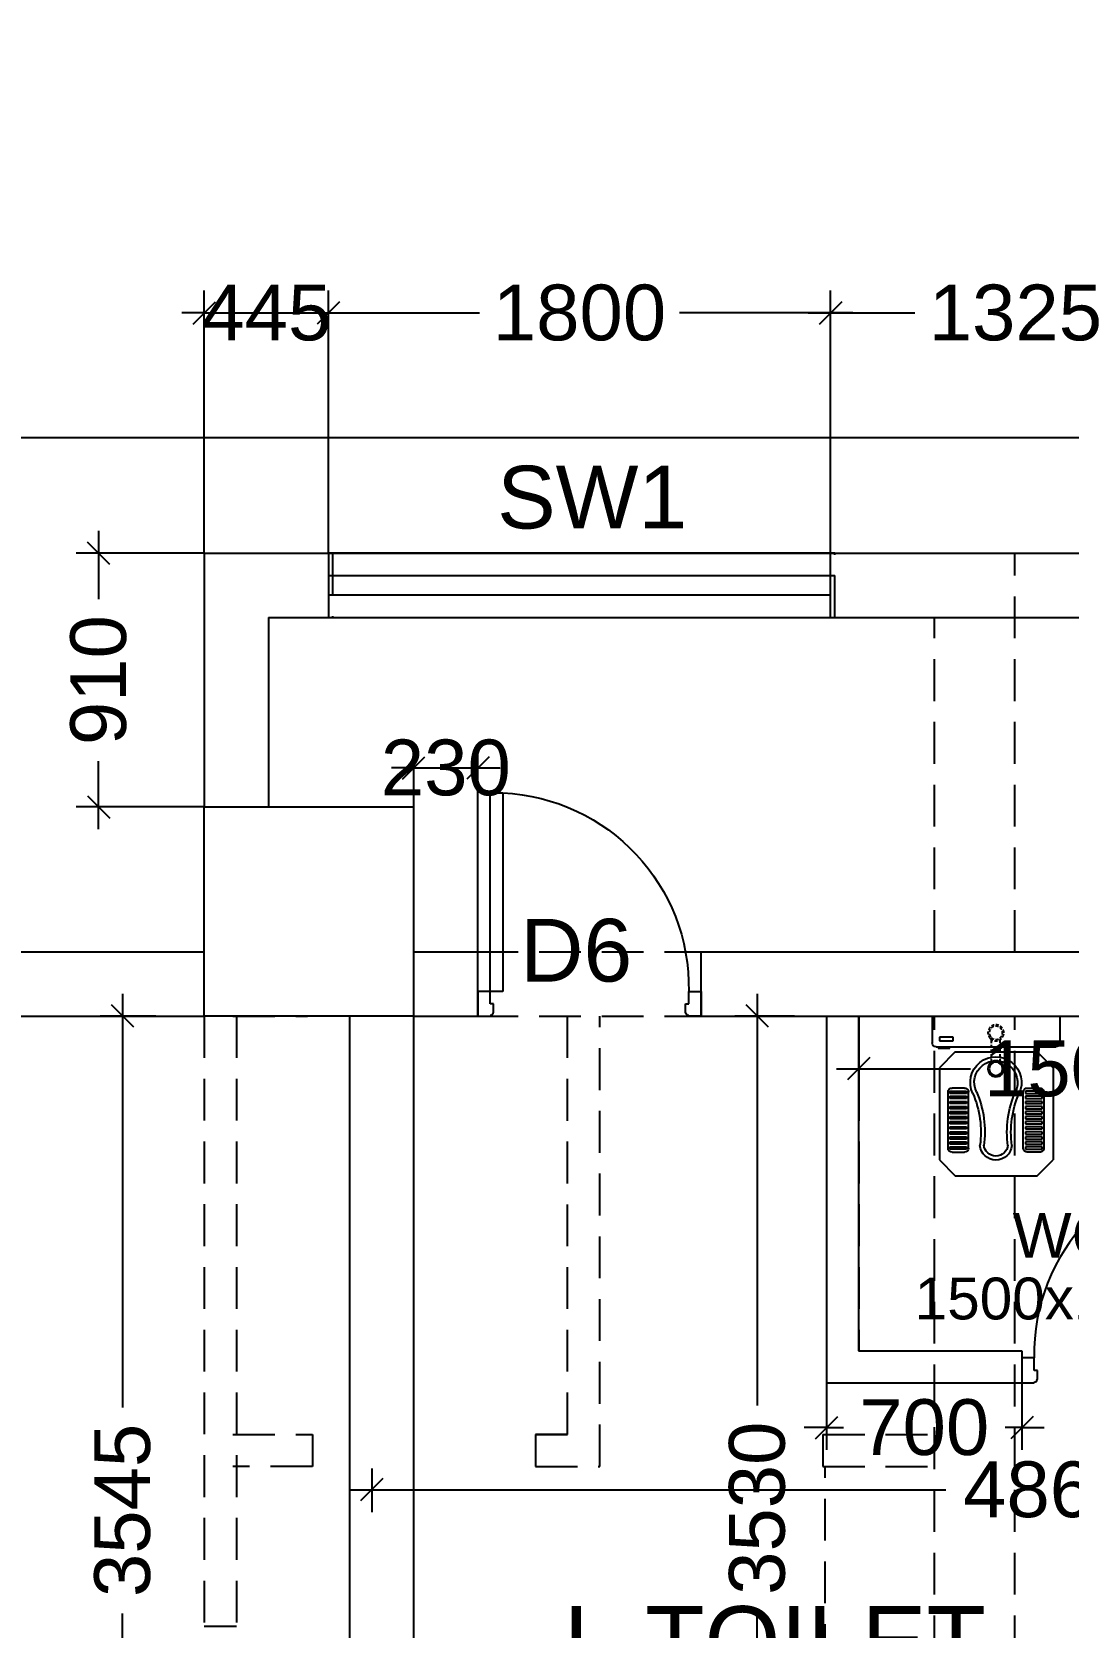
# Model space of a CAD drawing. Extents: x 6345096 to 6738923, y -6490958 to -6305885.
# Drawn here: x 6640432 to 6644146, y -6421835 to -6416114 of the extents above; entities that cross this region are included whole.
import ezdxf
from ezdxf.enums import TextEntityAlignment as Align

# ---------------------------------------------------------------- set-up
doc = ezdxf.new("R2010")
doc.units = 0
doc.header["$LTSCALE"] = 600
doc.header["$MEASUREMENT"] = 0
doc.header["$PDMODE"] = 35
doc.linetypes.add('HIDDEN', pattern=[0.375, 0.25, -0.125])
doc.layers.get('0').update_dxf_attribs({"linetype": 'CONTINUOUS'})
doc.layers.get('Defpoints').update_dxf_attribs({"linetype": 'CONTINUOUS'})
for name, color, linetype in [('DIM-TEXT', 8, 'CONTINUOUS'), ('DOOR', 32, 'CONTINUOUS'), ('Fixed Glass', 171, 'CONTINUOUS'), ('HS', 251, 'CONTINUOUS'), ('joinery', 7, 'CONTINUOUS'), ('LA-column', 3, 'CONTINUOUS'), ('Room Dim', 1, 'CONTINUOUS'), ('T Wall', 8, 'CONTINUOUS'), ('TEXT', 6, 'CONTINUOUS'), ('toi-fix', 46, 'CONTINUOUS'), ('Walls', 7, 'CONTINUOUS'), ('Working Dim', 5, 'CONTINUOUS')]:
    doc.layers.add(name, color=color, linetype=linetype)
doc.styles.add('ari', font='arial.ttf')
doc.styles.add('ARIAL', font='arial.ttf')
doc.styles.add('RT', font='romant.shx')
doc.dimstyles.new('int. dim', dxfattribs={"dimtxt": 200, "dimasz": 80, "dimexe": 80, "dimexo": 0, "dimgap": 70, "dimtad": 0, "dimdec": 0, "dimzin": 12, "dimdsep": 46, "dimtxsty": 'ari', "dimblk": 'OBLIQUE', "dimcen": 2, "dimdle": 80, "dimclrd": 256, "dimclre": 256, "dimclrt": 6, "dimadec": 0, "dimazin": 0, "dimtfac": 1, "dimtdec": 0, "dimtix": 1, "dimtmove": 2, "dimatfit": 3, "dimfxl": 1, "dimtolj": 1, "dimtzin": 0, "dimlwd": -1, "dimlwe": -1, "dimarcsym": 0})
doc.dimstyles.new('TEXT', dxfattribs={"dimscale": 0, "dimtxt": 600, "dimasz": 300, "dimexe": 300, "dimexo": 30, "dimgap": 50, "dimtad": 0, "dimdec": 0, "dimzin": 0, "dimdsep": 46, "dimtxsty": 'RT', "dimblk": 'OBLIQUE', "dimcen": 0.09, "dimdle": 300, "dimclrd": 256, "dimclre": 256, "dimclrt": 170, "dimadec": 0, "dimazin": 0, "dimtfac": 1, "dimtdec": 0, "dimtofl": 0, "dimtmove": 2, "dimatfit": 3, "dimfxl": 1, "dimfrac": 2, "dimtolj": 1, "dimtzin": 0, "dimlwd": -1, "dimlwe": -1, "dimarcsym": 0})

# ---------------------------------------------------------------- blocks, each defined once
blk = doc.blocks.new('_Oblique')
at = {"color": 0, "linetype": 'ByBlock', "lineweight": -2}
blk.add_line((-0.5, -0.5), (0.5, 0.5), dxfattribs=at)
blk = doc.blocks.new('*D1284')
at = {"layer": 'Defpoints', "color": 0, "linetype": 'Continuous', "transparency": 16777216}
for p in [(6610879.4, -6414393.6, 22), (6651939.6, -6414394.7, -1), (6610879.4, -6415444.2)]:
    blk.add_point(p, dxfattribs=at)
at = {"layer": 'DIM-TEXT', "transparency": 16777216}
for p, q in [((6610879.4, -6414393.6), (6610879.4, -6415744.2)), ((6651939.6, -6414394.7), (6651939.6, -6415744.2)), ((6610579.4, -6415444.2), (6622377.9, -6415444.2)), ((6652239.6, -6415444.2), (6640441, -6415444.2))]:
    blk.add_line(p, q, dxfattribs=at)
at = {"layer": 'DIM-TEXT', "linetype": 'Continuous', "transparency": 16777216, "xscale": 300, "yscale": 300, "zscale": 300, "rotation": 180}
blk.add_blockref('_Oblique', (6610879.4, -6415444.2), dxfattribs=at)
at = {"layer": 'DIM-TEXT', "linetype": 'Continuous', "transparency": 16777216, "xscale": 300, "yscale": 300, "zscale": 300}
blk.add_blockref('_Oblique', (6651939.6, -6415444.2), dxfattribs=at)
at = {"layer": 'DIM-TEXT', "color": 170, "linetype": 'Continuous', "transparency": 16777216, "insert": (6631409.5, -6415444.2), "char_height": 750, "attachment_point": 5, "style": 'ari'}
blk.add_mtext('\\A1;{\\H1.067x;I.P. REGISTRATION & PHARMACY}', dxfattribs=at)
blk = doc.blocks.new('*D2189')
at = {"layer": 'Defpoints', "color": 0, "transparency": 16777216}
for p in [(6640756.5, -6419643.8), (6640875.8, -6419643.8, -1.3), (6640875.8, -6423189.2, 1.7)]:
    blk.add_point(p, dxfattribs=at)
at = {"layer": 'Working Dim', "transparency": 16777216}
for p, q in [((6640756.5, -6419563.8), (6640756.5, -6421047.2)), ((6640875.8, -6419643.8), (6640676.5, -6419643.8)), ((6640756.5, -6423269.2), (6640756.5, -6421785.8)), ((6640875.8, -6423189.2), (6640676.5, -6423189.2))]:
    blk.add_line(p, q, dxfattribs=at)
at = {"layer": 'Working Dim', "transparency": 16777216, "xscale": 80, "yscale": 80, "zscale": 80}
for p, rotation in [((6640756.5, -6419643.8), 90), ((6640756.5, -6423189.2), 270)]:
    blk.add_blockref('_Oblique', p, dxfattribs=dict(at, rotation=rotation))
at = {"layer": 'Working Dim', "color": 6, "transparency": 16777216, "insert": (6640756.5, -6421416.5), "char_height": 200, "attachment_point": 5, "rotation": 90, "style": 'ari'}
blk.add_mtext('\\A1;3545', dxfattribs=at)
blk = doc.blocks.new('*D2385')
at = {"layer": 'Defpoints', "color": 0, "linetype": 'Continuous', "transparency": 16777216}
for p in [(6610879.6, -6417570.1), (6651939.6, -6418893.7, -2.1), (6610879.6, -6419423.7, -0.3)]:
    blk.add_point(p, dxfattribs=at)
at = {"layer": 'DIM-TEXT', "transparency": 16777216}
for p, q in [((6610879.6, -6419423.7), (6610879.6, -6417270.1)), ((6651939.6, -6418893.7), (6651939.6, -6417270.1)), ((6610579.6, -6417570.1), (6625608.3, -6417570.1)), ((6652239.6, -6417570.1), (6637210.9, -6417570.1))]:
    blk.add_line(p, q, dxfattribs=at)
at = {"layer": 'DIM-TEXT', "linetype": 'Continuous', "transparency": 16777216, "xscale": 300, "yscale": 300, "zscale": 300, "rotation": 180}
blk.add_blockref('_Oblique', (6610879.6, -6417570.1), dxfattribs=at)
at = {"layer": 'DIM-TEXT', "linetype": 'Continuous', "transparency": 16777216, "xscale": 300, "yscale": 300, "zscale": 300}
blk.add_blockref('_Oblique', (6651939.6, -6417570.1), dxfattribs=at)
at = {"layer": 'DIM-TEXT', "color": 170, "linetype": 'Continuous', "transparency": 16777216, "insert": (6631409.6, -6417570.1), "char_height": 750, "attachment_point": 5, "style": 'ari'}
blk.add_mtext('\\A1;{\\H1.067x;OPD - ORTHOPEDICS}', dxfattribs=at)
blk = doc.blocks.new('*D2386')
at = {"layer": 'Defpoints', "color": 0, "transparency": 16777216}
for p in [(6640670.6, -6417983.7), (6641049.5, -6417983.7), (6641049.5, -6418893.7, 2.3)]:
    blk.add_point(p, dxfattribs=at)
at = {"layer": 'Working Dim', "transparency": 16777216}
for p, q in [((6640670.6, -6417903.7), (6640670.6, -6418148.1)), ((6641049.5, -6417983.7), (6640590.6, -6417983.7)), ((6640670.6, -6418973.7), (6640670.6, -6418729.3)), ((6641049.5, -6418893.7), (6640590.6, -6418893.7))]:
    blk.add_line(p, q, dxfattribs=at)
at = {"layer": 'Working Dim', "transparency": 16777216, "xscale": 80, "yscale": 80, "zscale": 80}
for p, rotation in [((6640670.6, -6417983.7), 90), ((6640670.6, -6418893.7), 270)]:
    blk.add_blockref('_Oblique', p, dxfattribs=dict(at, rotation=rotation))
at = {"layer": 'Working Dim', "color": 6, "transparency": 16777216, "insert": (6640670.6, -6418438.7), "char_height": 200, "attachment_point": 5, "rotation": 90, "style": 'ari'}
blk.add_mtext('\\A1;910', dxfattribs=at)
blk = doc.blocks.new('*D2387')
at = {"layer": 'Defpoints', "color": 0, "transparency": 16777216}
for p in [(6641494.5, -6417121.5), (6641049.5, -6417983.7), (6641494.5, -6417983.7)]:
    blk.add_point(p, dxfattribs=at)
at = {"layer": 'Working Dim', "transparency": 16777216}
for p, q in [((6641049.5, -6417983.7), (6641049.5, -6417041.5)), ((6641494.5, -6417983.7), (6641494.5, -6417041.5)), ((6641049.5, -6417121.5), (6640969.5, -6417121.5)), ((6641049.5, -6417121.5), (6641494.5, -6417121.5)), ((6641494.5, -6417121.5), (6641574.5, -6417121.5))]:
    blk.add_line(p, q, dxfattribs=at)
at = {"layer": 'Working Dim', "transparency": 16777216, "xscale": 80, "yscale": 80, "zscale": 80}
blk.add_blockref('_Oblique', (6641049.5, -6417121.5), dxfattribs=at)
at = {"layer": 'Working Dim', "transparency": 16777216, "xscale": 80, "yscale": 80, "zscale": 80, "rotation": 180}
blk.add_blockref('_Oblique', (6641494.5, -6417121.5), dxfattribs=at)
at = {"layer": 'Working Dim', "color": 6, "transparency": 16777216, "insert": (6641272, -6417121.5), "char_height": 200, "attachment_point": 5, "style": 'ari'}
blk.add_mtext('\\A1;445', dxfattribs=at)
blk = doc.blocks.new('*D2388')
at = {"layer": 'Defpoints', "color": 0, "transparency": 16777216}
for p in [(6643294.5, -6417121.5), (6641494.5, -6417983.7), (6643294.5, -6417983.7)]:
    blk.add_point(p, dxfattribs=at)
at = {"layer": 'Working Dim', "transparency": 16777216}
for p, q in [((6641494.5, -6417983.7), (6641494.5, -6417041.5)), ((6643294.5, -6417983.7), (6643294.5, -6417041.5)), ((6641414.5, -6417121.5), (6642035.6, -6417121.5)), ((6643374.5, -6417121.5), (6642753.4, -6417121.5))]:
    blk.add_line(p, q, dxfattribs=at)
at = {"layer": 'Working Dim', "transparency": 16777216, "xscale": 80, "yscale": 80, "zscale": 80, "rotation": 180}
blk.add_blockref('_Oblique', (6641494.5, -6417121.5), dxfattribs=at)
at = {"layer": 'Working Dim', "transparency": 16777216, "xscale": 80, "yscale": 80, "zscale": 80}
blk.add_blockref('_Oblique', (6643294.5, -6417121.5), dxfattribs=at)
at = {"layer": 'Working Dim', "color": 6, "transparency": 16777216, "insert": (6642394.5, -6417121.5), "char_height": 200, "attachment_point": 5, "style": 'ari'}
blk.add_mtext('\\A1;1800', dxfattribs=at)
blk = doc.blocks.new('*D2389')
at = {"layer": 'Defpoints', "color": 0, "transparency": 16777216}
for p in [(6644619.5, -6417121.5), (6643294.5, -6417983.7), (6644619.5, -6417983.7)]:
    blk.add_point(p, dxfattribs=at)
at = {"layer": 'Working Dim', "transparency": 16777216}
for p, q in [((6643294.5, -6417983.7), (6643294.5, -6417041.5)), ((6644619.5, -6417983.7), (6644619.5, -6417041.5)), ((6643214.5, -6417121.5), (6643597, -6417121.5)), ((6644699.5, -6417121.5), (6644317, -6417121.5))]:
    blk.add_line(p, q, dxfattribs=at)
at = {"layer": 'Working Dim', "transparency": 16777216, "xscale": 80, "yscale": 80, "zscale": 80, "rotation": 180}
blk.add_blockref('_Oblique', (6643294.5, -6417121.5), dxfattribs=at)
at = {"layer": 'Working Dim', "transparency": 16777216, "xscale": 80, "yscale": 80, "zscale": 80}
blk.add_blockref('_Oblique', (6644619.5, -6417121.5), dxfattribs=at)
at = {"layer": 'Working Dim', "color": 6, "transparency": 16777216, "insert": (6643957, -6417121.5), "char_height": 200, "attachment_point": 5, "style": 'ari'}
blk.add_mtext('\\A1;1325', dxfattribs=at)
blk = doc.blocks.new('A$C2CD672AE')
at = {"layer": 'Fixed Glass', "color": 8, "linetype": 'HIDDEN', "elevation": 2.8}
for points in [[(112990.1, 38440.2), (111190.1, 38440.2), (111190.1, 38210.2), (112990.1, 38210.2)], [(112990.1, 38358.9), (111190.1, 38358.9), (111190.1, 38291.6), (112990.1, 38291.6)]]:
    blk.add_lwpolyline(points, close=True, dxfattribs=at)
at = {"layer": 'T Wall', "color": 8, "linetype": 'HIDDEN'}
for p, q in [((112032.7, 35280.1), (112032.7, 36780.2)), ((112147.7, 35165.1), (112147.7, 36780.2)), ((110833.1, 35280.1, 2.3), (111117.7, 35280.1, 2.3)), ((111117.7, 35280.1, 2.3), (111117.7, 35165.1, 2.3)), ((111917.7, 35280.1), (112032.7, 35280.1)), ((112032.7, 35280.1), (111917.7, 35280.1)), ((111917.7, 35280.1), (111917.7, 35165.1)), ((112947.7, 35280.1, 2.3), (113347.3, 35280.1, 2.3)), ((112947.7, 35280.1, 2.3), (112947.7, 35165.1, 2.3)), ((111117.7, 35165.1, 2.3), (110833, 35165.1, 2.3)), ((111917.7, 35165.1), (112147.7, 35165.1)), ((112947.7, 35165.1, 2.3), (113347.3, 35165.1, 2.3)), ((112955.3, 34224.4, 2.3), (112955.3, 35165.1, 2.3))]:
    blk.add_line(p, q, dxfattribs=at)
at = {"layer": 'Walls', "color": 8, "linetype": 'HIDDEN'}
for p, q in [((110730.2, 38440.2), (113635.3, 38440.2)), ((110730.2, 38440.2), (110730.2, 37530.2)), ((113635.3, 37010.2), (113635.3, 38440.2)), ((110960.2, 38210.2), (113347.3, 38210.2)), ((110960.2, 38210.2), (110960.2, 37530.2)), ((113347.3, 37010.2), (113347.3, 38210.2)), ((105602.6, 37010.2), (110730.2, 37010.2)), ((111480.1, 37010.2), (113347.3, 37010.2)), ((113635.3, 37010.2), (114389.9, 37010.2)), ((108231.6, 36780.2), (110730.2, 36780.2)), ((110730.2, 36780.2), (110730.2, 34592.6)), ((110833.1, 36780.2), (111100.1, 36780.2)), ((110845.2, 36780.2), (110845.2, 34592.6)), ((111480.2, 36780.2), (113347.3, 36780.2)), ((113347.3, 33130.6), (113347.3, 36780.2)), ((113635.3, 36780.2), (114389.9, 36780.2)), ((113635.3, 33130.6), (113635.3, 36780.2)), ((110730.2, 34592.6), (110845.2, 34592.6))]:
    blk.add_line(p, q, dxfattribs=at)
blk = doc.blocks.new('Z$W@#1841')
at = {"layer": 'DOOR'}
for p, q in [((-267.6, -167.4), (-317.3, -167.4)), ((-317.3, -167.4), (-317.3, -267.4)), ((-267.6, -217.9), (-267.6, -167.4)), ((533, -217.9), (533, -167.4)), ((533, -167.4), (582.7, -167.4)), ((582.7, -167.4), (582.7, -267.4)), ((-254.1, -217.9), (-267.6, -217.9)), ((-254.1, -253.9), (-256.3, -253.9)), ((-254.1, -253.9), (-254.1, -217.9)), ((519.5, -253.9), (519.5, -217.9)), ((519.5, -217.9), (533, -217.9)), ((519.5, -253.9), (521.7, -253.9)), ((-317.3, -267.4), (-267.6, -267.4)), ((-267.6, -267.4), (-267.6, -265.2)), ((533, -267.4), (533, -265.2)), ((582.7, -267.4), (533, -267.4))]:
    blk.add_line(p, q, dxfattribs=at)
blk.add_lwpolyline([(482.5, 633.2), (482.5, -167.4), (533, -167.4), (533, 633.2)], close=True, dxfattribs=at)
at = {"layer": 'DOOR', "color": 145}
blk.add_arc((518.4, -152.1), 786.1, 92.61772, 181.11293, dxfattribs=at)
at = {"layer": 'DOOR'}
for centre, start, end in [((-267.6, -253.9), 270, 0), ((533, -253.9), 180, 270)]:
    blk.add_arc(centre, 11.2, start, end, dxfattribs=at)
blk = doc.blocks.new('A$C37B60793')
at = {"layer": 'toi-fix', "color": 8}
for p, q in [((0, 303.1), (127, 303.1)), ((0, -306.5), (0, 303.1)), ((146, -287.4), (146, 284.1)), ((171.2, 195), (247.4, 271.2)), ((247.4, 271.2), (685.9, 271.2)), ((762.1, 195), (685.9, 271.2)), ((171.2, -195.4), (171.2, 195)), ((343.3, 148.1), (343.3, 207.9)), ((358.5, 218.7), (358.5, 139.2)), ((369.5, 218.7), (358.5, 218.7)), ((362.3, 226.9), (630.5, 226.9)), ((369.5, 139.2), (369.5, 218.7)), ((382.7, 218.7), (382.7, 139.2)), ((393.7, 218.7), (382.7, 218.7)), ((393.7, 139.2), (393.7, 218.7)), ((406.9, 218.7), (406.9, 139.2)), ((417.9, 218.7), (406.9, 218.7)), ((417.9, 139.2), (417.9, 218.7)), ((431, 218.7), (431, 139.2)), ((442.1, 218.7), (431, 218.7)), ((442.1, 139.2), (442.1, 218.7)), ((455.2, 218.7), (455.2, 139.2)), ((466.3, 218.7), (455.2, 218.7)), ((466.3, 139.2), (466.3, 218.7)), ((479.4, 218.7), (479.4, 139.2)), ((490.5, 218.7), (479.4, 218.7)), ((490.5, 139.2), (490.5, 218.7)), ((503.6, 218.7), (503.6, 139.2)), ((514.6, 218.7), (503.6, 218.7)), ((514.6, 139.2), (514.6, 218.7)), ((527.8, 218.7), (527.8, 139.2)), ((538.8, 218.7), (527.8, 218.7)), ((538.8, 139.2), (538.8, 218.7)), ((552, 218.7), (552, 139.2)), ((563, 218.7), (552, 218.7)), ((563, 139.2), (563, 218.7)), ((576.2, 218.7), (576.2, 139.2)), ((587.2, 218.7), (576.2, 218.7)), ((587.2, 139.2), (587.2, 218.7)), ((600.4, 218.7), (600.4, 139.2)), ((611.4, 218.7), (600.4, 218.7)), ((611.4, 139.2), (611.4, 218.7)), ((624.5, 218.7), (624.5, 139.2)), ((635.6, 218.7), (624.5, 218.7)), ((635.6, 139.2), (635.6, 218.7)), ((649.5, 207.9), (649.5, 148.1)), ((762.1, -195.4), (762.1, 195)), ((358.5, 139.2), (369.5, 139.2)), ((630.5, 129.1), (362.3, 129.1)), ((382.7, 139.2), (393.7, 139.2)), ((406.9, 139.2), (417.9, 139.2)), ((431, 139.2), (442.1, 139.2)), ((455.2, 139.2), (466.3, 139.2)), ((479.4, 139.2), (490.5, 139.2)), ((503.6, 139.2), (514.6, 139.2)), ((527.8, 139.2), (538.8, 139.2)), ((552, 139.2), (563, 139.2)), ((576.2, 139.2), (587.2, 139.2)), ((600.4, 139.2), (611.4, 139.2)), ((624.5, 139.2), (635.6, 139.2)), ((343.3, -151.5), (343.3, -211.2)), ((358.5, -222), (358.5, -142.6)), ((358.5, -142.6), (369.5, -142.6)), ((630.5, -132.4), (362.3, -132.4)), ((369.5, -142.6), (369.5, -222)), ((382.7, -222), (382.7, -142.6)), ((382.7, -142.6), (393.7, -142.6)), ((393.7, -142.6), (393.7, -222)), ((406.9, -222), (406.9, -142.6)), ((406.9, -142.6), (417.9, -142.6)), ((417.9, -142.6), (417.9, -222)), ((431, -222), (431, -142.6)), ((431, -142.6), (442.1, -142.6)), ((442.1, -142.6), (442.1, -222)), ((455.2, -222), (455.2, -142.6)), ((455.2, -142.6), (466.3, -142.6)), ((466.3, -142.6), (466.3, -222)), ((479.4, -222), (479.4, -142.6)), ((479.4, -142.6), (490.5, -142.6)), ((490.5, -142.6), (490.5, -222)), ((503.6, -222), (503.6, -142.6)), ((503.6, -142.6), (514.6, -142.6)), ((514.6, -142.6), (514.6, -222)), ((527.8, -222), (527.8, -142.6)), ((527.8, -142.6), (538.8, -142.6)), ((538.8, -142.6), (538.8, -222)), ((552, -222), (552, -142.6)), ((552, -142.6), (563, -142.6)), ((563, -142.6), (563, -222)), ((576.2, -222), (576.2, -142.6)), ((576.2, -142.6), (587.2, -142.6)), ((587.2, -142.6), (587.2, -222)), ((600.4, -222), (600.4, -142.6)), ((600.4, -142.6), (611.4, -142.6)), ((611.4, -142.6), (611.4, -222)), ((624.5, -222), (624.5, -142.6)), ((624.5, -142.6), (635.6, -142.6)), ((635.6, -142.6), (635.6, -222)), ((649.5, -211.2), (649.5, -151.5)), ((117.8, -205), (100.3, -205)), ((100.3, -205), (100.3, -270.7)), ((117.8, -270.7), (117.8, -205)), ((153.7, -221.4), (147.5, -221.4)), ((147.5, -221.4), (147.5, -276.8)), ((153.7, -276.8), (153.7, -221.4)), ((171.2, -195.4), (247.4, -271.6)), ((369.5, -222), (358.5, -222)), ((393.7, -222), (382.7, -222)), ((417.9, -222), (406.9, -222)), ((442.1, -222), (431, -222)), ((466.3, -222), (455.2, -222)), ((490.5, -222), (479.4, -222)), ((514.6, -222), (503.6, -222)), ((538.8, -222), (527.8, -222)), ((563, -222), (552, -222)), ((587.2, -222), (576.2, -222)), ((611.4, -222), (600.4, -222)), ((635.6, -222), (624.5, -222)), ((685.9, -271.6), (762.1, -195.4)), ((100.3, -270.7), (117.8, -270.7)), ((147.5, -276.8), (153.7, -276.8)), ((247.4, -271.6), (685.9, -271.6)), ((362.3, -230.3), (630.5, -230.3)), ((0, -306.5), (127, -306.5))]:
    blk.add_line(p, q, dxfattribs=at)
at = {"layer": 'toi-fix', "color": 8, "linetype": 'HIDDEN', "ltscale": 0.1}
for p, q in [((219.3, 19), (111.7, 19)), ((219.3, -22.3), (111.7, -22.3))]:
    blk.add_line(p, q, dxfattribs=at)
at = {"layer": 'toi-fix', "color": 8, "extrusion": (0, 0, -1)}
for centre, major_axis, start_param, end_param in [((127, 284.1), (-13.5, -13.5), 2.356194, 3.926991), ((362.3, 207.9), (13.5, -13.5), 2.356194, 3.926991), ((630.5, 207.9), (-13.5, -13.5), 2.356194, 3.926991), ((316.3, -1.7), (0, -122.2), -0.449608, 3.591264), ((316.3, -1.7), (0, -103.2), -0.449671, 3.591202), ((362.3, 148.1), (-13.5, -13.5), -0.785398, 0.785398), ((554, 536.4), (-29.4, -484.3), -0.19615, 0.346746), ((554, 536.4), (-11.6, -466), -0.160496, 0.3824), ((630.5, 148.1), (-13.5, -13.5), 3.926991, 5.497787), ((251.3, -1.7), (-26.9, -26.9), 0.785398, 7.068583), ((251.3, -1.7), (-22.5, -22.5), 0.785398, 7.068583), ((611.1, -1.7), (40.6, -40.6), 4.005105, 6.990469), ((611.1, -1.7), (-54, -54), 2.434309, 5.419673), ((554, -539.7), (29.4, -484.3), 2.794864, 3.33776), ((554, -539.7), (11.6, -466), 2.7592, 3.302095), ((362.3, -151.5), (13.5, -13.5), 2.356194, 3.926991), ((630.5, -151.5), (13.5, -13.5), 3.926991, 5.497787), ((362.3, -211.2), (-13.5, -13.5), -0.785398, 0.785398), ((630.5, -211.2), (13.5, -13.5), 5.497787, 7.068583), ((127, -287.4), (13.5, -13.5), 5.497787, 7.068583)]:
    blk.add_ellipse(centre, major_axis=major_axis, ratio=1, start_param=start_param, end_param=end_param, dxfattribs=at)
at = {"layer": 'toi-fix', "color": 8, "linetype": 'HIDDEN', "ltscale": 0.1, "extrusion": (0, 0, -1)}
for major_axis, start_param, end_param in [((26.9, -26.9), 2.356194490188911, 8.639379797368496), ((22.5, -22.5), 2.356194490188169, 8.639379797367756)]:
    blk.add_ellipse((79.7, -1.7), major_axis=major_axis, ratio=1, start_param=start_param, end_param=end_param, dxfattribs=at)
blk = doc.blocks.new('*D2558')
at = {"layer": 'Defpoints', "color": 0, "transparency": 16777216}
for p in [(6643395.3, -6419643.8, 4.8), (6644915.3, -6419643.8, 4.8), (6643395.3, -6419832.6)]:
    blk.add_point(p, dxfattribs=at)
at = {"layer": 'Working Dim', "transparency": 16777216}
for p, q in [((6643395.3, -6419643.8), (6643395.3, -6419912.6)), ((6644915.3, -6419643.8), (6644915.3, -6419912.6)), ((6643315.3, -6419832.6), (6643796.4, -6419832.6)), ((6644995.3, -6419832.6), (6644514.2, -6419832.6))]:
    blk.add_line(p, q, dxfattribs=at)
at = {"layer": 'Working Dim', "transparency": 16777216, "xscale": 80, "yscale": 80, "zscale": 80, "rotation": 180}
blk.add_blockref('_Oblique', (6643395.3, -6419832.6), dxfattribs=at)
at = {"layer": 'Working Dim', "transparency": 16777216, "xscale": 80, "yscale": 80, "zscale": 80}
blk.add_blockref('_Oblique', (6644915.3, -6419832.6), dxfattribs=at)
at = {"layer": 'Working Dim', "color": 6, "transparency": 16777216, "insert": (6644155.3, -6419832.6), "char_height": 200, "attachment_point": 5, "style": 'ari'}
blk.add_mtext('\\A1;1500', dxfattribs=at)
blk = doc.blocks.new('*D2559')
at = {"layer": 'Defpoints', "color": 0, "transparency": 16777216}
for p in [(6641650.1, -6421266.3, 5.1), (6646510.3, -6421241, 5.5), (6641650.1, -6421342.3)]:
    blk.add_point(p, dxfattribs=at)
at = {"layer": 'Working Dim', "transparency": 16777216}
for p, q in [((6641650.1, -6421266.3), (6641650.1, -6421422.3)), ((6646510.3, -6421241), (6646510.3, -6421422.3)), ((6641570.1, -6421342.3), (6643707.9, -6421342.3)), ((6646590.3, -6421342.3), (6644452.5, -6421342.3))]:
    blk.add_line(p, q, dxfattribs=at)
at = {"layer": 'Working Dim', "transparency": 16777216, "xscale": 80, "yscale": 80, "zscale": 80, "rotation": 180}
blk.add_blockref('_Oblique', (6641650.1, -6421342.3), dxfattribs=at)
at = {"layer": 'Working Dim', "transparency": 16777216, "xscale": 80, "yscale": 80, "zscale": 80}
blk.add_blockref('_Oblique', (6646510.3, -6421342.3), dxfattribs=at)
at = {"layer": 'Working Dim', "color": 6, "transparency": 16777216, "insert": (6644080.2, -6421342.3), "char_height": 200, "attachment_point": 5, "style": 'ari'}
blk.add_mtext('\\A1;4860', dxfattribs=at)
blk = doc.blocks.new('*D2560')
at = {"layer": 'Defpoints', "color": 0, "transparency": 16777216}
for p in [(6643031.7, -6419643.8), (6643165.1, -6419643.8, 5.1), (6643280.3, -6423173.8)]:
    blk.add_point(p, dxfattribs=at)
at = {"layer": 'Working Dim', "transparency": 16777216}
for p, q in [((6643031.7, -6419563.8), (6643031.7, -6421040.6)), ((6643165.1, -6419643.8), (6642951.7, -6419643.8)), ((6643031.7, -6423253.8), (6643031.7, -6421777)), ((6643280.3, -6423173.8), (6642951.7, -6423173.8))]:
    blk.add_line(p, q, dxfattribs=at)
at = {"layer": 'Working Dim', "transparency": 16777216, "xscale": 80, "yscale": 80, "zscale": 80}
for p, rotation in [((6643031.7, -6419643.8), 90), ((6643031.7, -6423173.8), 270)]:
    blk.add_blockref('_Oblique', p, dxfattribs=dict(at, rotation=rotation))
at = {"layer": 'Working Dim', "color": 6, "transparency": 16777216, "insert": (6643031.7, -6421408.8), "char_height": 200, "attachment_point": 5, "rotation": 90, "style": 'ari'}
blk.add_mtext('\\A1;3530', dxfattribs=at)
blk = doc.blocks.new('*D2567')
at = {"layer": 'Defpoints', "color": 0, "transparency": 16777216}
for p in [(6643280.3, -6420958.8, 4.8), (6643980.3, -6420958.8, 4.8), (6643980.3, -6421119.3)]:
    blk.add_point(p, dxfattribs=at)
at = {"layer": 'Working Dim', "transparency": 16777216}
for p, q in [((6643280.3, -6420958.8), (6643280.3, -6421199.3)), ((6643980.3, -6420958.8), (6643980.3, -6421199.3)), ((6643280.3, -6421119.3), (6643200.3, -6421119.3)), ((6643280.3, -6421119.3), (6643340.5, -6421119.3)), ((6643980.3, -6421119.3), (6643920.1, -6421119.3)), ((6643980.3, -6421119.3), (6644060.3, -6421119.3))]:
    blk.add_line(p, q, dxfattribs=at)
at = {"layer": 'Working Dim', "transparency": 16777216, "xscale": 80, "yscale": 80, "zscale": 80}
blk.add_blockref('_Oblique', (6643280.3, -6421119.3), dxfattribs=at)
at = {"layer": 'Working Dim', "transparency": 16777216, "xscale": 80, "yscale": 80, "zscale": 80, "rotation": 180}
blk.add_blockref('_Oblique', (6643980.3, -6421119.3), dxfattribs=at)
at = {"layer": 'Working Dim', "color": 6, "transparency": 16777216, "insert": (6643630.3, -6421119.3), "char_height": 200, "attachment_point": 5, "style": 'ari'}
blk.add_mtext('\\A1;700', dxfattribs=at)
blk = doc.blocks.new('1000')
at = {"layer": 'DOOR'}
for p, q in [((0, -100), (0, 0)), ((0, 0), (49.7, 0)), ((49.7, 0), (49.7, -2.2)), ((63.2, -49.5), (49.7, -49.5)), ((49.7, -49.5), (49.7, -100)), ((63.2, -13.5), (61, -13.5)), ((63.2, -13.5), (63.2, -49.5)), ((836.8, -13.5), (836.8, -49.5)), ((836.8, -13.5), (839, -13.5)), ((836.8, -49.5), (850.3, -49.5)), ((850.3, 0), (850.3, -2.2)), ((900, 0), (850.3, 0)), ((850.3, -49.5), (850.3, -100)), ((900, -100), (900, 0)), ((49.7, -100), (0, -100)), ((49.7, -100), (49.7, -900.6)), ((100.2, -100), (49.7, -100)), ((100.2, -900.6), (100.2, -100)), ((850.3, -100), (900, -100)), ((49.7, -900.6), (100.2, -900.6))]:
    blk.add_line(p, q, dxfattribs=at)
for centre, major_axis, start_param, end_param in [((49.7, -13.5), (-7.95, 7.95), 3.926991, 5.497787), ((850.3, -13.5), (7.95, 7.95), 0.785398, 2.356194)]:
    blk.add_ellipse(centre, major_axis=major_axis, ratio=1, start_param=start_param, end_param=end_param, dxfattribs=at)
at = {"layer": 'DOOR', "color": 145}
blk.add_ellipse((64.3, -115.3), major_axis=(-519.7, 589.8), ratio=1, start_param=2.464943, end_param=4.009476, dxfattribs=at)
blk = doc.blocks.new('*D2573')
at = {"layer": 'Defpoints', "color": 0, "transparency": 16777216}
for p in [(6642030.3, -6418753.3), (6641800.5, -6419413.7, 2.3), (6642030.3, -6419413.7, 2.2)]:
    blk.add_point(p, dxfattribs=at)
at = {"layer": 'Working Dim', "transparency": 16777216}
for p, q in [((6641800.5, -6419413.7), (6641800.5, -6418673.3)), ((6642030.3, -6419413.7), (6642030.3, -6418673.3)), ((6641800.5, -6418753.3), (6641720.5, -6418753.3)), ((6641800.5, -6418753.3), (6642030.3, -6418753.3)), ((6642030.3, -6418753.3), (6642110.3, -6418753.3))]:
    blk.add_line(p, q, dxfattribs=at)
at = {"layer": 'Working Dim', "transparency": 16777216, "xscale": 80, "yscale": 80, "zscale": 80}
blk.add_blockref('_Oblique', (6641800.5, -6418753.3), dxfattribs=at)
at = {"layer": 'Working Dim', "transparency": 16777216, "xscale": 80, "yscale": 80, "zscale": 80, "rotation": 180}
blk.add_blockref('_Oblique', (6642030.3, -6418753.3), dxfattribs=at)
at = {"layer": 'Working Dim', "color": 6, "transparency": 16777216, "insert": (6641915.4, -6418753.3), "char_height": 200, "attachment_point": 5, "style": 'ari'}
blk.add_mtext('\\A1;230', dxfattribs=at)

msp = doc.modelspace()

# ---------------------------------------------------------------- linework, layer by layer
at = {"layer": 'Fixed Glass'}
for points in [[(6643294.487, -6417983.662), (6641494.487, -6417983.662), (6641494.487, -6418213.662), (6643294.487, -6418213.663)], [(6643294.487, -6418065.004), (6641494.487, -6418065.004), (6641494.487, -6418132.322), (6643294.487, -6418132.322)]]:
    msp.add_lwpolyline(points, close=True, dxfattribs=at)
at = {"layer": 'LA-column', "color": 2, "elevation": 2.283}
msp.add_lwpolyline([(6641049.532, -6418893.706), (6641799.532, -6418893.706), (6641799.532, -6419643.706), (6641049.532, -6419643.706)], close=True, dxfattribs=at)
at = {"layer": 'T Wall', "color": 6, "linetype": 'Continuous'}
for p, q in [((6643280.213, -6419643.784, 41.433), (6643280.213, -6420958.784, 41.433)), ((6643395.213, -6419643.784, 41.433), (6643395.213, -6420843.784, 41.433)), ((6643395.213, -6420843.784, 41.433), (6643980.213, -6420843.784, 41.433)), ((6643980.213, -6420843.784, 41.433), (6643980.213, -6420958.784, 41.433)), ((6643280.213, -6420958.784, 41.433), (6643980.213, -6420958.784, 41.433))]:
    msp.add_line(p, q, dxfattribs=at)
at = {"layer": 'T Wall', "color": 8, "linetype": 'HIDDEN'}
for p, q in [((6643280.3, -6419643.784, 41.433), (6643280.3, -6420958.784, 41.433)), ((6643280.3, -6419643.784, 49.603), (6643280.3, -6420958.784, 49.603)), ((6643395.3, -6419643.784, 41.433), (6643395.3, -6420843.784, 41.433)), ((6643395.3, -6419643.784, 49.603), (6643395.3, -6420843.784, 49.603)), ((6643395.3, -6420843.784, 41.433), (6643980.3, -6420843.784, 41.433)), ((6643395.3, -6420843.784, 49.603), (6643980.3, -6420843.784, 49.603)), ((6643980.3, -6420843.784, 41.433), (6643980.3, -6420958.784, 41.433)), ((6643980.3, -6420843.784, 49.603), (6643980.3, -6420958.784, 49.603)), ((6643280.3, -6420958.784, 41.433), (6643980.3, -6420958.784, 41.433)), ((6643280.3, -6420958.784, 49.603), (6643980.3, -6420958.784, 49.603))]:
    msp.add_line(p, q, dxfattribs=at)
at = {"layer": 'Walls', "linetype": 'Continuous'}
for p, q in [((6641049.536, -6417983.663), (6646890.56, -6417983.663)), ((6641279.536, -6418213.663), (6646660.56, -6418213.663)), ((6635921.942, -6419413.71), (6641049.536, -6419413.71)), ((6641799.532, -6419413.663), (6642030.266, -6419413.663)), ((6641800.532, -6419413.663, 2.283), (6642030.266, -6419413.663, 2.162)), ((6642830.264, -6419413.663), (6646140.472, -6419413.663)), ((6635922.032, -6419643.708), (6641049.536, -6419643.708)), ((6641569.542, -6419643.672, -2.848), (6641569.534, -6426208.731, -2.848)), ((6641799.532, -6419643.663), (6642030.264, -6419643.663)), ((6641799.542, -6419643.736, -2.848), (6641799.539, -6426208.688, -2.848)), ((6641800.532, -6419643.663), (6642030.264, -6419643.663)), ((6642830.264, -6419643.663), (6646140.472, -6419643.663))]:
    msp.add_line(p, q, dxfattribs=at)
at = {"layer": 'Walls'}
for p, q in [((6641049.536, -6417983.663), (6641049.536, -6418893.729)), ((6641279.536, -6418213.663), (6641279.536, -6418893.729)), ((6642030.264, -6419643.663), (6642030.266, -6419413.663, 2.162)), ((6642830.264, -6419643.663), (6642830.266, -6419413.663, 2.162))]:
    msp.add_line(p, q, dxfattribs=at)

# ---------------------------------------------------------------- block references
at = {"layer": 'DOOR', "linetype": 'Continuous', "xscale": -0.8888888880610689, "yscale": 0.8888888880610466, "zscale": 0.8888888880610679, "rotation": 179.9999871533746}
msp.add_blockref('1000', (6642030.264, -6419643.808), dxfattribs=at)
at = {"layer": 'DOOR', "linetype": 'Continuous', "xscale": 0.8887360580265522, "yscale": 0.8887360580265522, "zscale": 0.8887360580265522}
msp.add_blockref('Z$W@#1841', (6644262.332, -6420721.128, 41.433), dxfattribs=at)
at = {"layer": 'HS'}
msp.add_blockref('A$C2CD672AE', (6530319.294, -6456423.902, 8.17), dxfattribs=at)
at = {"layer": 'toi-fix', "color": 7, "xscale": 0.7511875331401825, "yscale": 0.7511875331401825, "zscale": 0.7511875331401825, "rotation": 270}
msp.add_blockref('A$C37B60793', (6643888.422, -6419643.784, 42.129), dxfattribs=at)

# ---------------------------------------------------------------- texts
at = {"layer": 'joinery', "style": 'ari'}
for s, p in [('SW1', (6642439.915, -6417894.831, 3.545)), ('D6', (6642382.617, -6419519.857, -9.923))]:
    msp.add_text(s, height=225, dxfattribs=at).set_placement(p, align=Align.CENTER)
at = {"layer": 'Room Dim', "style": 'ARIAL'}
msp.add_text('1500x1200', height=150, dxfattribs=at).set_placement((6644114.524, -6420731.547, 41.433), align=Align.CENTER)
at = {"layer": 'TEXT', "color": 7, "style": 'ARIAL'}
for s, height, p in [('WC', 160, (6644133.426, -6420510.437, 41.433)), ('L.TOILET', 250, (6643095.039, -6422009.888, 42.129))]:
    msp.add_text(s, height=height, dxfattribs=at).set_placement(p, align=Align.CENTER)

# ---------------------------------------------------------------- dimensions: what is measured, and where the dimension line sits
at = {"layer": 'DIM-TEXT', "linetype": 'Continuous'}
for base, p1, p2, text, picture, middle in [((6610879.353, -6415444.191, 1.031), (6651939.58, -6414394.748), (6610879.353, -6414393.572, 22.984), '{\\H1.067x;I.P. REGISTRATION & PHARMACY}', '*D1284', (6631409.467, -6415444.191, 1.031)), ((6610879.627, -6417570.097, 3.123), (6651939.587, -6418893.706, 1.031), (6610879.627, -6419423.7, 2.775), '{\\H1.067x;OPD - ORTHOPEDICS}', '*D2385', (6631409.607, -6417570.097, 3.123))]:
    dim = msp.add_linear_dim(base=base, p1=p1, p2=p2, angle=180, text=text, dimstyle='TEXT', override={"dimscale": 1, "dimtxt": 750, "dimexo": 0, "dimtxsty": 'ari'}, dxfattribs=at)
    dim.commit()
    dim.dimension.update_dxf_attribs({"geometry": picture, "text_midpoint": middle})
at = {"layer": 'Working Dim'}
for base, p1, p2, picture, middle in [((6641494.487, -6417121.519), (6641049.536, -6417983.663), (6641494.487, -6417983.662), '*D2387', (6641272.012, -6417121.519)), ((6643294.487, -6417121.519), (6641494.487, -6417983.662), (6643294.487, -6417983.663), '*D2388', (6642394.487, -6417121.519)), ((6644619.483, -6417121.519), (6643294.487, -6417983.663), (6644619.483, -6417983.663), '*D2389', (6643956.985, -6417121.519))]:
    dim = msp.add_linear_dim(base=base, p1=p1, p2=p2, dimstyle='int. dim', override={"dimtxt": 200, "dimarcsym": 1}, dxfattribs=at)
    dim.commit()
    dim.dimension.update_dxf_attribs({"geometry": picture, "text_midpoint": middle})
for base, p1, p2, angle, override, picture, middle in [((6640670.639, -6417983.663), (6641049.536, -6418893.706, 2.283), (6641049.536, -6417983.663), 90, {"dimtxt": 200, "dimarcsym": 1}, '*D2386', (6640670.639, -6418438.684)), ((6640756.485, -6419643.764, -2.848), (6640875.846, -6423189.19, -1.128), (6640875.846, -6419643.764, -4.167), 90, {"dimtxt": 200}, '*D2189', (6640756.485, -6421416.477, -2.848)), ((6643031.66, -6419643.786, 39.654), (6643280.3, -6423173.784, 39.654), (6643165.077, -6419643.786, 44.785), 270, {"dimtxt": 200}, '*D2560', (6643031.66, -6421408.785, 39.654)), ((6643980.302, -6421119.255, 39.654), (6643280.302, -6420958.786, 44.495), (6643980.302, -6420958.786, 44.495), 180, {"dimtxt": 200}, '*D2567', (6643630.302, -6421119.255, 39.654)), ((6641650.094, -6421342.325, 39.654), (6646510.302, -6421240.991, 45.192), (6641650.094, -6421266.253, 44.774), 180, {"dimtxt": 200}, '*D2559', (6644080.198, -6421342.325, 39.654))]:
    dim = msp.add_linear_dim(base=base, p1=p1, p2=p2, angle=angle, dimstyle='int. dim', override=override, dxfattribs=at)
    dim.commit()
    dim.dimension.update_dxf_attribs({"geometry": picture, "text_midpoint": middle})
dim = msp.add_linear_dim(base=(6642030.266, -6418753.27), p1=(6641800.532, -6419413.663, 2.283), p2=(6642030.266, -6419413.663, 2.162), dimstyle='int. dim', dxfattribs=at)
dim.commit()
dim.dimension.update_dxf_attribs({"geometry": '*D2573', "text_midpoint": (6641915.399, -6418753.27)})
dim = msp.add_linear_dim(base=(6643395.302, -6419832.647, 39.654), p1=(6644915.302, -6419643.786, 44.495), p2=(6643395.302, -6419643.786, 44.495), angle=180, text='1500', dimstyle='int. dim', override={"dimtxt": 200}, dxfattribs=at)
dim.commit()
dim.dimension.update_dxf_attribs({"geometry": '*D2558', "text_midpoint": (6644155.302, -6419832.647, 39.654)})

doc.saveas('drawing.dxf')
